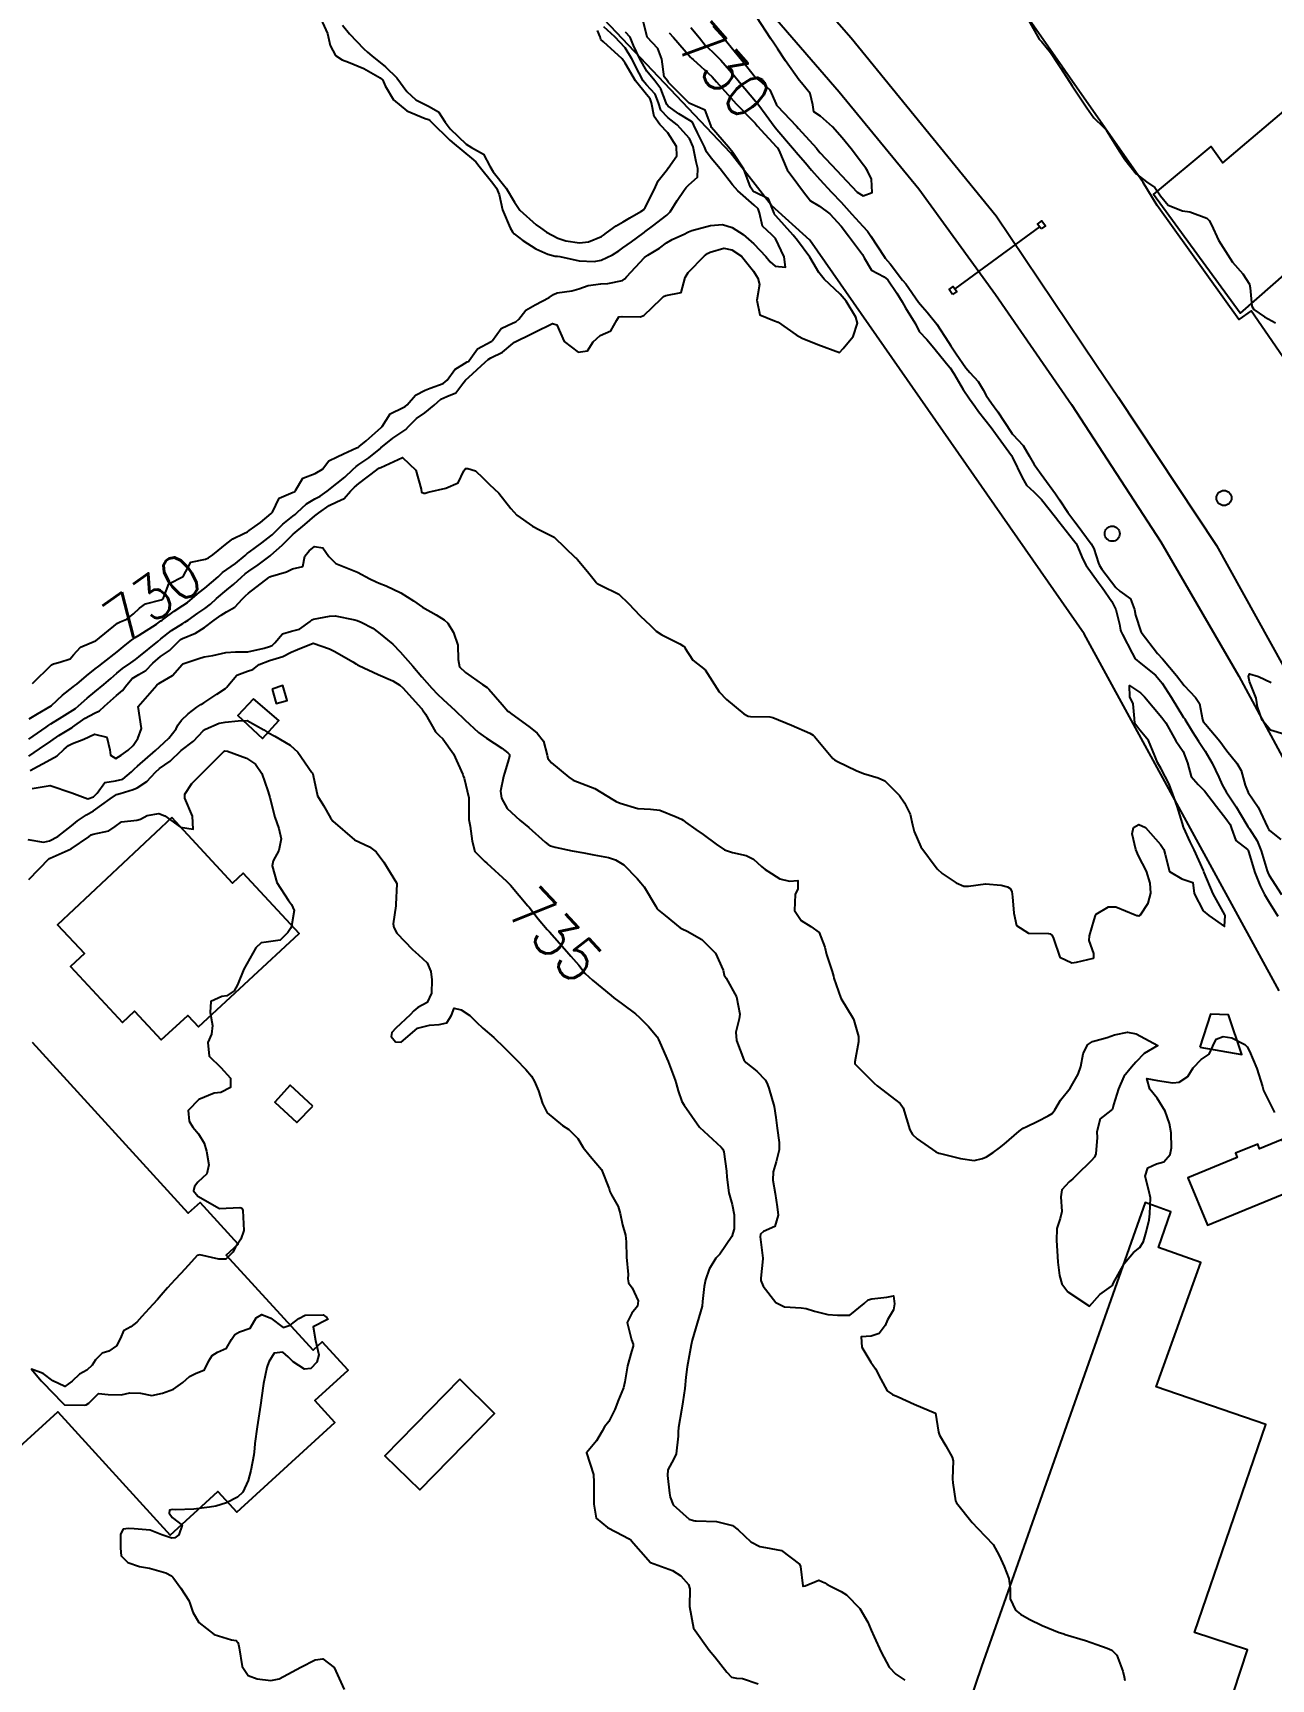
# Model space of a CAD drawing. Header units: metres. Extents: x 307586 to 320046, y 7427249 to 7434250.
# Drawn here: x 314198.5 to 314312.2, y 7432614.6 to 7432765.8 of the extents above; entities that cross this region are included whole.
import ezdxf
from ezdxf.enums import TextEntityAlignment as Align

# ---------------------------------------------------------------- set-up
doc = ezdxf.new("R2010")
doc.units = ezdxf.units.M
doc.header["$MEASUREMENT"] = 0
for name, color, linetype in [('Cotas', 45, 'Continuous'), ('Curvas de Nivel 1m', 11, 'Continuous'), ('Curvas de Nivel 5m', 15, 'Continuous'), ('Divisa', 42, 'FENCELINE2'), ('Edificações', 30, 'Continuous'), ('Linha Férrea', 20, 'Continuous'), ('Portico', 45, 'Continuous'), ('Postes', 20, 'Continuous')]:
    doc.layers.add(name, color=color, linetype=linetype)
doc.styles.add('Style-STANDARD', font='STANDARD.shx')
doc.linetypes.add('FENCELINE2', pattern='A,0.25,-0.1,[132,ltypeshp.shx,S=0.1,R=0,X=-0.1,Y=0],-0.1,1', length=1.45)

msp = doc.modelspace()

# ---------------------------------------------------------------- linework, layer by layer
at = {"layer": 'Curvas de Nivel 1m', "flags": 128}
for points, elevation in [([(314198.11, 7432702.82), (314198.89, 7432703.28), (314200.13, 7432704), (314200.15, 7432704.01), (314200.18, 7432704.03), (314201.18, 7432704.98), (314202.15, 7432705.74), (314202.3, 7432705.86), (314202.48, 7432706.01), (314203.39, 7432706.77), (314204.17, 7432707.39), (314204.51, 7432707.65), (314204.93, 7432707.98), (314206.19, 7432708.97), (314206.74, 7432709.41), (314207.4, 7432709.95), (314207.86, 7432710.29), (314208.21, 7432710.49), (314209.81, 7432711.51), (314210.22, 7432711.8), (314210.29, 7432711.84), (314210.37, 7432711.91), (314211.43, 7432712.7), (314212.24, 7432713.21), (314212.65, 7432713.48), (314213.12, 7432713.88), (314213.72, 7432714.42), (314214.26, 7432714.81), (314215.47, 7432715.85), (314215.88, 7432716.25), (314216.28, 7432716.53), (314217.05, 7432717.07), (314217.94, 7432717.82), (314218.13, 7432717.99), (314218.31, 7432718.12), (314219.48, 7432718.97), (314220.32, 7432719.61), (314220.42, 7432719.7), (314220.51, 7432719.79), (314221.42, 7432720.69), (314222.34, 7432721.43), (314222.53, 7432721.58), (314222.72, 7432721.77), (314223.57, 7432722.54), (314224.36, 7432723), (314224.84, 7432723.27), (314225.49, 7432723.73), (314226.38, 7432724.43), (314227.09, 7432725.01), (314227.84, 7432725.71), (314228.13, 7432725.97), (314228.4, 7432726.16), (314229.31, 7432726.78), (314230.4, 7432727.67), (314230.42, 7432727.69), (314231.5, 7432728.59), (314232.44, 7432729.19), (314232.72, 7432729.37), (314232.96, 7432729.64), (314233.7, 7432730.39), (314234.46, 7432730.91), (314235.32, 7432731.62), (314235.91, 7432732.17), (314236.47, 7432732.4), (314237.31, 7432732.76), (314237.95, 7432733.59), (314238.17, 7432733.91), (314238.5, 7432734.19), (314240, 7432735.56), (314240.26, 7432735.82), (314240.52, 7432735.96), (314241.57, 7432736.49), (314242.54, 7432737.28), (314242.68, 7432737.39), (314242.94, 7432737.53), (314244.01, 7432738.05), (314244.55, 7432738.33), (314246.18, 7432739.1), (314246.56, 7432738.99), (314247.26, 7432737.47), (314248.53, 7432736.48), (314249.38, 7432736.59), (314249.9, 7432737.44), (314250.55, 7432738), (314251.54, 7432738.44), (314252.07, 7432739.41), (314252.26, 7432739.72), (314252.57, 7432739.77), (314254.23, 7432739.73), (314254.57, 7432739.85), (314256.16, 7432741.37), (314256.37, 7432741.58), (314256.59, 7432741.67), (314257.98, 7432741.96), (314258.37, 7432743.34), (314258.62, 7432743.8), (314260.14, 7432745.32), (314260.42, 7432745.53), (314260.64, 7432745.65), (314261.92, 7432746.02), (314262.64, 7432745.89), (314263.52, 7432745.28), (314264.62, 7432743.91), (314264.88, 7432743.53), (314265.04, 7432743.26), (314265.17, 7432742.69), (314264.95, 7432741.26), (314265.22, 7432739.92), (314266.56, 7432739.36), (314266.9, 7432739.24), (314268.55, 7432738.08), (314269.1, 7432737.76), (314270.54, 7432737.19), (314272.53, 7432736.46), (314272.88, 7432736.83), (314273.13, 7432737.16), (314273.78, 7432737.93), (314274.17, 7432739.15), (314274.04, 7432739.68), (314273.15, 7432741.16), (314272.59, 7432741.8), (314271.11, 7432743.19), (314270.62, 7432743.79), (314270.12, 7432744.69), (314269.8, 7432745.2), (314268.66, 7432746.74), (314268.27, 7432747.22), (314266.68, 7432748.99), (314266.57, 7432749.13), (314266.53, 7432749.24), (314266.01, 7432750.57), (314264.7, 7432751.21), (314264.6, 7432751.27), (314264.37, 7432751.62), (314263.75, 7432753.28), (314262.75, 7432754.82), (314262.35, 7432755.29), (314260.78, 7432757.11), (314260.71, 7432757.31), (314260.18, 7432758.71), (314258.8, 7432759.3), (314258.72, 7432759.34), (314256.82, 7432761.25), (314256.78, 7432761.32), (314256.76, 7432761.36), (314256.43, 7432761.76), (314256.23, 7432763.37), (314255.85, 7432764.37), (314254.87, 7432765.39), (314254.38, 7432767.4)], 731), ([(314260.89, 7432766.42), (314261.9, 7432765.3), (314262.86, 7432764.15), (314263.57, 7432763.28), (314264.83, 7432761.69), (314265.38, 7432761.26), (314266.13, 7432760.57), (314266.71, 7432759.24), (314266.74, 7432759.17), (314266.8, 7432759.1), (314268.59, 7432757.22), (314268.78, 7432757.01), (314270.41, 7432755.2), (314270.57, 7432755.01), (314270.75, 7432754.79), (314272.28, 7432753.17), (314272.73, 7432752.7), (314274.16, 7432751.16), (314274.7, 7432750.84), (314275.53, 7432751.14), (314275.48, 7432752.38), (314275.1, 7432753.14), (314274.96, 7432753.37), (314274.74, 7432753.66), (314273.59, 7432755.16), (314272.77, 7432756.15), (314271.9, 7432757.18), (314270.79, 7432758.16), (314270.16, 7432758.56), (314270.09, 7432759.2), (314269.84, 7432760.23), (314269.04, 7432761.22), (314268.83, 7432761.46), (314267.56, 7432763.23), (314266.86, 7432764.29), (314266.49, 7432764.86), (314266.23, 7432765.25), (314264.9, 7432767.27)], 729), ([(314224.89, 7432767.08), (314225.5, 7432765.74), (314225.76, 7432764.64), (314226.26, 7432763.73), (314226.85, 7432763.33), (314227.45, 7432763.11), (314228.84, 7432762.53), (314230.35, 7432761.68), (314230.6, 7432761.46), (314230.82, 7432760.94), (314231.57, 7432759.66), (314232.79, 7432758.63), (314234.47, 7432757.94), (314234.78, 7432757.83), (314234.91, 7432757.76), (314235.04, 7432757.63), (314236.76, 7432755.94), (314237.13, 7432755.6), (314238.74, 7432754.3), (314239.14, 7432753.97), (314239.45, 7432753.57), (314240.71, 7432751.99), (314241.04, 7432751.55), (314241.28, 7432750.97), (314241.59, 7432749.54), (314242.29, 7432747.91), (314242.5, 7432747.53), (314242.66, 7432747.34), (314243.46, 7432746.72), (314244.64, 7432745.97), (314245.74, 7432745.49), (314246.43, 7432745.28), (314246.63, 7432745.29), (314246.84, 7432745.27), (314248.63, 7432744.86), (314249.99, 7432744.8), (314250.63, 7432744.93), (314251.69, 7432745.42), (314252.27, 7432745.78), (314252.64, 7432746.05), (314253.43, 7432746.62), (314254.48, 7432747.39), (314254.59, 7432747.47), (314254.66, 7432747.52), (314255.35, 7432748.06), (314256.68, 7432749.07), (314256.84, 7432749.2), (314256.98, 7432749.36), (314257.63, 7432750.41), (314258.26, 7432751.34), (314258.45, 7432751.6), (314258.71, 7432751.83), (314259.49, 7432752.56), (314259.51, 7432753.33), (314259.36, 7432753.95), (314259.1, 7432755.33), (314258.76, 7432756.09), (314257.62, 7432757.35), (314256.79, 7432758.01), (314256.12, 7432758.69), (314255.9, 7432759.37), (314255.61, 7432760.17), (314254.82, 7432761.03), (314254.51, 7432761.39), (314254.12, 7432762.11), (314253.47, 7432763.4), (314252.86, 7432764.41), (314251.9, 7432765.42), (314250.89, 7432766.34)], 729), ([(314226.88, 7432766.5), (314227.53, 7432765.71), (314228.86, 7432764.34), (314229.19, 7432764.02), (314229.57, 7432763.69), (314230.84, 7432762.69), (314231.89, 7432761.66), (314232.81, 7432760.43), (314233.62, 7432759.64), (314234.8, 7432759.07), (314235.72, 7432758.55), (314236.32, 7432757.61), (314236.77, 7432756.99), (314238.25, 7432755.59), (314238.75, 7432755.27), (314239.84, 7432754.66), (314240.41, 7432753.55), (314240.73, 7432753.03), (314241.93, 7432751.54), (314242.69, 7432750.24), (314243.17, 7432749.53), (314244.67, 7432748.18), (314245.06, 7432747.89), (314245.63, 7432747.5), (314246.66, 7432746.96), (314247.41, 7432746.71), (314248.65, 7432746.53), (314249.48, 7432746.62), (314250.66, 7432747.1), (314250.86, 7432747.22), (314251.14, 7432747.43), (314252.02, 7432748.07), (314252.67, 7432748.46), (314253.28, 7432748.8), (314254.3, 7432749.39), (314254.52, 7432749.55), (314254.69, 7432749.77), (314255.5, 7432751.38), (314255.88, 7432752.21), (314256.73, 7432753.29), (314256.77, 7432753.32), (314256.8, 7432753.36), (314257.59, 7432754.5), (314257.57, 7432755.35), (314256.77, 7432756.62), (314256.02, 7432757.37), (314255.52, 7432758.11), (314255.26, 7432759.38), (314255.15, 7432759.73), (314254.81, 7432760.13), (314253.79, 7432761.4), (314252.85, 7432763.03), (314252.58, 7432763.41), (314250.87, 7432764.96), (314250.62, 7432765.19), (314250.54, 7432765.43), (314250.31, 7432766.01)], 728), ([(314256.88, 7432765.8), (314257.29, 7432765.36), (314258.86, 7432763.58), (314258.97, 7432763.46), (314259.1, 7432763.34), (314260.83, 7432761.76), (314261.25, 7432761.31), (314262.81, 7432759.56), (314263.05, 7432759.29), (314264.79, 7432757.5), (314264.89, 7432757.37), (314264.98, 7432757.27), (314266.75, 7432755.34), (314266.83, 7432755.24), (314266.97, 7432755.02), (314267.74, 7432753.23), (314268.71, 7432751.92), (314269.24, 7432751.21), (314269.88, 7432750.39), (314270.69, 7432749.89), (314271.63, 7432749.18), (314272.67, 7432748.05), (314273.37, 7432747.16), (314274.64, 7432745.44), (314274.79, 7432745.15), (314275.48, 7432744), (314276.62, 7432743.4), (314276.97, 7432743.12), (314277.81, 7432741.9), (314278.28, 7432741.1), (314278.58, 7432740.56), (314279.15, 7432739.67), (314279.5, 7432739.09), (314279.85, 7432738.38), (314280.55, 7432737.63), (314281.04, 7432737.06), (314282.52, 7432735.27), (314282.69, 7432735.05), (314283.03, 7432734.53), (314283.9, 7432733.04), (314284.48, 7432732.21), (314284.96, 7432731.51), (314285.3, 7432731.02), (314286.45, 7432729.55), (314286.87, 7432729), (314288.08, 7432727.33), (314288.32, 7432726.98), (314288.42, 7432726.81), (314289.31, 7432724.97), (314289.71, 7432724.28), (314290.38, 7432723.66), (314291.09, 7432722.94), (314292.36, 7432721.34), (314292.68, 7432720.93), (314294.03, 7432719.21), (314294.26, 7432718.91), (314294.32, 7432718.79), (314294.89, 7432717.48), (314295.19, 7432716.9), (314296.28, 7432715.37), (314296.65, 7432714.88), (314297.55, 7432713.58), (314297.91, 7432712.86), (314298.24, 7432711.5), (314298.34, 7432710.96), (314298.37, 7432710.86), (314298.53, 7432710.56), (314299.41, 7432708.84), (314299.69, 7432708.33), (314300.19, 7432707.88), (314301.55, 7432706.82), (314302.17, 7432706.09), (314302.98, 7432704.8), (314304.13, 7432702.95), (314304.2, 7432702.85), (314304.24, 7432702.79), (314304.96, 7432701.62), (314305.49, 7432700.77), (314306.1, 7432699.83), (314306.76, 7432698.75), (314307.36, 7432697.45), (314307.68, 7432696.74), (314308.05, 7432696.12), (314308.96, 7432694.73), (314309.36, 7432694.05), (314310.02, 7432692.93), (314310.17, 7432692.71), (314310.9, 7432691.6), (314311.26, 7432690.7), (314311.8, 7432688.86), (314311.86, 7432688.69), (314311.96, 7432688.5), (314313.11, 7432686.68)], 731), ([(314289.88, 7432766.97), (314290.88, 7432765.23), (314291.1, 7432764.96), (314291.92, 7432764), (314292.62, 7432762.93), (314292.85, 7432762.56), (314293.9, 7432760.92), (314294.81, 7432759.57), (314295.25, 7432758.9), (314295.89, 7432757.99), (314296.79, 7432757.14), (314297.03, 7432756.88), (314297.46, 7432756.19), (314298.27, 7432754.86), (314298.75, 7432754.16), (314299.78, 7432752.85), (314300.73, 7432752.11), (314301.49, 7432751.6), (314302, 7432750.82), (314302.7, 7432749.97), (314304.04, 7432749.45), (314304.69, 7432749.38), (314306.27, 7432748.77), (314306.49, 7432748.57), (314306.68, 7432748.18), (314307.35, 7432746.75), (314308.63, 7432744.74), (314309.57, 7432743.68), (314310.18, 7432742.72), (314310.26, 7432742.38), (314310.41, 7432740.71), (314310.59, 7432740.41), (314311.56, 7432739.72), (314312.57, 7432739.18)], 729), ([(314198.09, 7432700.96), (314199.66, 7432702.04), (314199.92, 7432702.22), (314200.11, 7432702.34), (314201.13, 7432703), (314202.13, 7432703.62), (314202.37, 7432703.77), (314202.65, 7432704), (314203.43, 7432704.71), (314204.15, 7432705.3), (314204.96, 7432705.98), (314205.6, 7432706.52), (314206.17, 7432707), (314206.7, 7432707.43), (314207.44, 7432707.95), (314207.87, 7432708.26), (314208.19, 7432708.51), (314209.92, 7432709.91), (314210.21, 7432710.15), (314211.19, 7432710.93), (314212.22, 7432711.58), (314212.42, 7432711.69), (314212.73, 7432711.88), (314213.61, 7432712.5), (314214.24, 7432712.95), (314214.76, 7432713.35), (314215.33, 7432713.85), (314216.26, 7432714.66), (314216.91, 7432715.19), (314217.61, 7432715.83), (314217.96, 7432716.14), (314218.28, 7432716.36), (314219.15, 7432716.95), (314220.26, 7432717.79), (314220.3, 7432717.83), (314221.35, 7432718.75), (314222.32, 7432719.74), (314222.34, 7432719.76), (314222.36, 7432719.77), (314223.44, 7432720.65), (314224.34, 7432721.46), (314224.71, 7432721.74), (314225.68, 7432722.4), (314226.36, 7432722.73), (314227.03, 7432723.04), (314227.63, 7432723.71), (314227.99, 7432724.09), (314228.38, 7432724.41), (314230.05, 7432725.68), (314230.24, 7432725.83), (314230.4, 7432725.9), (314231.61, 7432726.45), (314232.41, 7432726.82), (314233.62, 7432725.64), (314234.11, 7432723.9), (314234.14, 7432723.63), (314234.37, 7432723.52), (314234.47, 7432723.53), (314234.77, 7432723.62), (314236.38, 7432723.98), (314237.5, 7432724.47), (314238.03, 7432725.58), (314238.18, 7432725.8), (314238.4, 7432725.81), (314239.09, 7432725.57), (314239.77, 7432724.95), (314240.38, 7432724.33), (314241.25, 7432723.54), (314242.35, 7432722.13), (314242.9, 7432721.52), (314244.33, 7432720.49), (314244.99, 7432720.16), (314246.32, 7432719.48), (314248.3, 7432717.59), (314248.38, 7432717.53), (314248.45, 7432717.46), (314249.39, 7432716.34), (314250.11, 7432715.43), (314250.18, 7432715.34), (314250.27, 7432715.25), (314250.64, 7432715.05), (314252.26, 7432714.26), (314253.14, 7432713.4), (314254.24, 7432712.28), (314255.16, 7432711.38), (314255.71, 7432710.86), (314256.21, 7432710.54), (314257.86, 7432709.69), (314258.2, 7432709.5), (314258.29, 7432709.43), (314258.34, 7432709.34), (314259.06, 7432708.19), (314260.18, 7432707.31), (314261.47, 7432705.3), (314262.15, 7432704.59), (314263.75, 7432703.27), (314264.13, 7432703.07), (314264.37, 7432703.02), (314266.13, 7432703), (314266.42, 7432702.94), (314268.12, 7432702.22), (314269.8, 7432701.51), (314270.1, 7432701.32), (314270.24, 7432701.19), (314271.01, 7432700.26), (314271.93, 7432699.17), (314272.08, 7432699.05), (314272.34, 7432698.91), (314274.07, 7432698.07), (314274.73, 7432697.8), (314276.07, 7432697.39), (314276.71, 7432697.11), (314278.04, 7432695.76), (314278.49, 7432695.09), (314279.01, 7432694.07), (314279.24, 7432693.08), (314279.39, 7432692.46), (314279.99, 7432691.07), (314281.5, 7432689.05), (314281.96, 7432688.6), (314283.24, 7432687.75), (314283.95, 7432687.44), (314284.37, 7432687.45), (314285.95, 7432687.67), (314287.39, 7432687.55), (314287.95, 7432687.4), (314288.21, 7432687.24), (314288.35, 7432686.97), (314288.42, 7432686.48), (314288.54, 7432684.97), (314288.79, 7432683.85), (314289.89, 7432683.14), (314291.73, 7432683.1), (314291.89, 7432683.07), (314292.06, 7432682.93), (314292.17, 7432682.64), (314292.78, 7432680.92), (314293.87, 7432680.4), (314294.3, 7432680.47), (314295.87, 7432680.84), (314295.89, 7432680.86), (314295.9, 7432680.88), (314295.88, 7432681.26), (314295.45, 7432682.45), (314295.49, 7432682.89), (314295.91, 7432684.37), (314296.03, 7432684.76), (314296.1, 7432684.88), (314297.23, 7432685.56), (314297.92, 7432685.54), (314299.69, 7432684.83), (314299.85, 7432684.76), (314299.91, 7432684.75), (314300.01, 7432684.73), (314300.17, 7432684.83), (314300.87, 7432685.88), (314301.11, 7432686.82), (314301.05, 7432687.72), (314300.74, 7432688.82), (314299.98, 7432690.22), (314299.74, 7432690.83), (314299.41, 7432692.24), (314299.53, 7432692.84), (314300.02, 7432693.1), (314300.62, 7432692.82), (314302, 7432691.27), (314302.31, 7432690.81), (314302.44, 7432690.35), (314302.85, 7432688.8), (314303.96, 7432688.12), (314304.97, 7432687.79), (314305.1, 7432686.77), (314305.92, 7432685.19), (314306.45, 7432684.75), (314307.9, 7432683.74), (314307.94, 7432684.74), (314307.91, 7432684.81), (314306.86, 7432686.75), (314306.02, 7432688.7), (314306, 7432688.76), (314305.96, 7432688.88), (314305.11, 7432690.77), (314304.74, 7432691.52), (314304.15, 7432692.79), (314304.11, 7432692.88), (314304.02, 7432693.19), (314303.53, 7432694.8), (314303.28, 7432695.56), (314302.81, 7432696.8), (314302.08, 7432698.21), (314301.74, 7432698.81), (314301.49, 7432699.42), (314300.9, 7432700.82), (314300.12, 7432701.76), (314299.66, 7432702.37), (314299.63, 7432702.84), (314299.49, 7432704.19), (314299.2, 7432704.84), (314299.16, 7432705.86), (314300.16, 7432705.21), (314300.54, 7432704.83), (314302.13, 7432702.93), (314302.23, 7432702.81), (314302.5, 7432702.44), (314303.42, 7432700.8), (314304.1, 7432699.8), (314304.48, 7432698.78), (314304.82, 7432697.53), (314305.46, 7432696.77), (314306.05, 7432696.19), (314307.15, 7432694.75), (314308.02, 7432693.66), (314308.4, 7432693.12), (314308.53, 7432692.73), (314308.92, 7432691.64), (314309.99, 7432690.8), (314310.04, 7432690.75), (314310.05, 7432690.71), (314310.08, 7432690.63), (314310.66, 7432688.7), (314311.17, 7432687.47), (314311.56, 7432686.69), (314311.93, 7432686.06), (314312.78, 7432684.68)], 732), ([(314198.07, 7432699.4), (314199.07, 7432700.05), (314200.09, 7432700.75), (314200.85, 7432701.27), (314202.05, 7432702.01), (314202.08, 7432702.03), (314202.1, 7432702.04), (314203.26, 7432702.86), (314204.12, 7432703.32), (314204.57, 7432703.54), (314205.03, 7432703.98), (314206.14, 7432704.96), (314206.69, 7432705.42), (314207.08, 7432705.95), (314207.58, 7432706.52), (314208.17, 7432706.87), (314208.84, 7432707.26), (314209.48, 7432707.92), (314210.19, 7432708.53), (314211.01, 7432709.08), (314211.8, 7432709.89), (314212.01, 7432710.09), (314212.21, 7432710.2), (314213.4, 7432710.69), (314214.22, 7432711.19), (314215.11, 7432711.86), (314215.74, 7432712.34), (314216.24, 7432712.65), (314217.01, 7432713.06), (314217.71, 7432713.83), (314217.97, 7432714.1), (314218.26, 7432714.34), (314220.12, 7432715.79), (314220.21, 7432715.86), (314220.27, 7432715.88), (314221.74, 7432716.31), (314222.29, 7432716.59), (314223.26, 7432716.79), (314223.42, 7432717.76), (314223.82, 7432718.24), (314224.31, 7432718.63), (314225.09, 7432718.52), (314225.63, 7432717.73), (314226.29, 7432717.09), (314227.34, 7432716.66), (314228.28, 7432716.28), (314229.39, 7432715.68), (314229.98, 7432715.38), (314230.27, 7432715.28), (314230.89, 7432715.04), (314232.26, 7432714.39), (314233.41, 7432713.64), (314234.24, 7432713.08), (314235.5, 7432712.35), (314236.23, 7432711.91), (314236.55, 7432711.6), (314237.07, 7432710.74), (314237.47, 7432709.59), (314237.5, 7432708.27), (314237.63, 7432707.59), (314238.18, 7432707.06), (314239.74, 7432705.98), (314240.16, 7432705.7), (314240.34, 7432705.55), (314241.54, 7432704.14), (314242.07, 7432703.53), (314242.13, 7432703.48), (314242.32, 7432703.33), (314244.11, 7432702.02), (314244.77, 7432701.5), (314245.35, 7432700.75), (314245.68, 7432699.49), (314245.76, 7432699.16), (314246.08, 7432698.77), (314247.66, 7432697.46), (314248.06, 7432697.19), (314248.47, 7432697.04), (314250.05, 7432696.41), (314251.73, 7432695.41), (314252.03, 7432695.22), (314252.38, 7432695.06), (314254.02, 7432694.59), (314255.18, 7432694.53), (314256.02, 7432694.43), (314257.54, 7432693.82), (314258.02, 7432693.6), (314258.18, 7432693.5), (314258.4, 7432693.33), (314259.33, 7432692.64), (314260, 7432692.18), (314261.2, 7432691.3), (314261.98, 7432690.77), (314262.7, 7432690.55), (314263.97, 7432690.27), (314264.64, 7432689.93), (314265.36, 7432689.25), (314265.7, 7432688.99), (314265.96, 7432688.83), (314267.05, 7432688.13), (314267.95, 7432687.9), (314268.72, 7432687.98), (314268.72, 7432687.21), (314268.47, 7432686.67), (314268.4, 7432685.21), (314269, 7432684.3), (314269.9, 7432683.74), (314270.65, 7432683.18), (314271.19, 7432681.86), (314271.34, 7432681.18), (314271.85, 7432679.6), (314271.98, 7432679.17), (314272.02, 7432678.99), (314272.65, 7432677.16), (314273.8, 7432675.29), (314273.86, 7432675.15), (314274.27, 7432673.64), (314274.28, 7432673.14), (314273.93, 7432671.32), (314273.95, 7432671.15), (314275.73, 7432669.36), (314276, 7432669.12), (314277.71, 7432667.8), (314278.1, 7432667.49), (314278.38, 7432667.09), (314278.69, 7432666.09), (314278.98, 7432665.08), (314279.24, 7432664.65), (314279.66, 7432664.24), (314281.37, 7432663.05), (314281.65, 7432662.94), (314281.81, 7432662.89), (314283.65, 7432662.43), (314284.9, 7432662.26), (314285.65, 7432662.43), (314286.04, 7432662.61), (314286.65, 7432662.99), (314287.22, 7432663.42), (314287.66, 7432663.77), (314289.03, 7432664.96), (314289.4, 7432665.23), (314289.68, 7432665.36), (314290.76, 7432665.86), (314291.69, 7432666.36), (314292.05, 7432666.57), (314292.3, 7432666.92), (314292.84, 7432667.79), (314293.72, 7432668.91), (314294.46, 7432670.18), (314294.7, 7432670.9), (314294.91, 7432672.04), (314295.31, 7432672.89), (314295.78, 7432673.2), (314297.1, 7432673.54), (314297.78, 7432673.8), (314298.99, 7432674.05), (314299.78, 7432673.88), (314301.77, 7432672.81), (314300.51, 7432672.08), (314299.76, 7432671.29), (314299.36, 7432670.84), (314298.63, 7432669.96), (314298.16, 7432668.85), (314297.71, 7432667.36), (314297.6, 7432666.97), (314297.46, 7432666.86), (314296.48, 7432666.08), (314296.17, 7432664.88), (314296.18, 7432664.37), (314296.06, 7432662.88), (314295.95, 7432662.58), (314295.65, 7432662.22), (314294.29, 7432660.9), (314293.96, 7432660.57), (314293.62, 7432660.3), (314292.95, 7432659.58), (314292.85, 7432658.92), (314292.94, 7432657.57), (314292.8, 7432656.92), (314292.49, 7432656), (314292.46, 7432654.92), (314292.51, 7432653.95), (314292.58, 7432652.92), (314292.74, 7432651.7), (314292.95, 7432650.92), (314293.5, 7432650.21), (314295.48, 7432648.88), (314296.43, 7432649.94), (314297.51, 7432650.73), (314297.59, 7432650.79), (314297.63, 7432650.86), (314297.7, 7432651.04), (314298.7, 7432652.84), (314299.54, 7432653.8), (314300.1, 7432654.27), (314300.44, 7432654.82), (314300.71, 7432655.67), (314300.96, 7432656.82), (314301.03, 7432657.37), (314301.1, 7432658.82), (314300.94, 7432659.49), (314300.61, 7432660.82), (314300.86, 7432661.6), (314301.64, 7432661.95), (314302.32, 7432662.13), (314302.89, 7432662.8), (314303.03, 7432663.43), (314302.98, 7432664.8), (314302.84, 7432665.65), (314302.45, 7432666.8), (314301.71, 7432667.98), (314301.04, 7432668.82), (314300.76, 7432669.8), (314301.73, 7432669.6), (314303.15, 7432669.38), (314303.73, 7432669.46), (314304.53, 7432669.98), (314305, 7432670.77), (314305.76, 7432671.54), (314306.49, 7432672.03), (314306.81, 7432672.75), (314307.12, 7432673.4), (314307.78, 7432673.65), (314308.57, 7432673.52), (314309.77, 7432672.91), (314309.96, 7432672.71), (314310.17, 7432672.31), (314310.85, 7432670.7), (314311.37, 7432669.05), (314311.48, 7432668.69), (314311.72, 7432668.2), (314312.48, 7432666.68)], 733), ([(314198.21, 7432698.06), (314200.07, 7432699.07), (314200.69, 7432699.41), (314201.32, 7432700.02), (314201.73, 7432700.37), (314202.09, 7432700.54), (314203.13, 7432700.96), (314204.1, 7432701.42), (314205.24, 7432701.12), (314205.52, 7432699.97), (314205.59, 7432699.47), (314206.08, 7432699.18), (314206.56, 7432699.47), (314207.21, 7432699.95), (314207.66, 7432700.37), (314208.09, 7432701.02), (314208.42, 7432701.94), (314208.13, 7432703.94), (314209.83, 7432705.91), (314210.01, 7432706.05), (314210.16, 7432706.14), (314211.28, 7432706.79), (314212.18, 7432707.8), (314212.23, 7432707.85), (314212.32, 7432707.89), (314213.7, 7432708.36), (314214.19, 7432708.52), (314214.97, 7432708.64), (314216.19, 7432708.91), (314217.06, 7432708.96), (314218.19, 7432708.96), (314219.7, 7432709.3), (314220.2, 7432709.46), (314220.44, 7432709.55), (314220.66, 7432709.79), (314221.38, 7432710.61), (314222.21, 7432710.86), (314222.93, 7432711.05), (314223.93, 7432711.75), (314224.08, 7432711.89), (314224.23, 7432711.96), (314225.71, 7432712.25), (314226.23, 7432712.27), (314228.01, 7432711.91), (314228.23, 7432711.85), (314228.6, 7432711.69), (314229.67, 7432711.13), (314230.21, 7432710.75), (314231.51, 7432709.66), (314232.2, 7432708.98), (314233.34, 7432707.64), (314234.17, 7432706.66), (314235.1, 7432705.62), (314235.62, 7432705.08), (314236.14, 7432704.59), (314237.24, 7432703.59), (314238.12, 7432702.73), (314239.39, 7432701.56), (314239.8, 7432701.25), (314240.1, 7432701.05), (314241.52, 7432700.11), (314242.08, 7432699.69), (314242.22, 7432699.53), (314242.24, 7432699.37), (314242.08, 7432698.82), (314241.77, 7432697.83), (314241.69, 7432697.53), (314241.4, 7432696.18), (314241.49, 7432695.54), (314242.02, 7432694.59), (314243.17, 7432693.52), (314244, 7432692.83), (314245.49, 7432691.49), (314245.77, 7432691.27), (314245.98, 7432691.16), (314246.43, 7432691.02), (314247.98, 7432690.68), (314249.04, 7432690.51), (314249.97, 7432690.33), (314251.31, 7432690.08), (314251.97, 7432689.88), (314252.74, 7432689.4), (314253.95, 7432688.14), (314254.3, 7432687.74), (314254.58, 7432687.38), (314255.64, 7432685.64), (314255.8, 7432685.36), (314255.85, 7432685.3), (314255.91, 7432685.23), (314256.51, 7432684.75), (314257.9, 7432683.62), (314258.07, 7432683.52), (314258.54, 7432683.33), (314259.88, 7432682.56), (314261.13, 7432681.3), (314261.85, 7432679.74), (314261.95, 7432679.29), (314262.12, 7432679.01), (314263.07, 7432677.28), (314263.38, 7432675.69), (314263.31, 7432675.27), (314263.01, 7432674.05), (314263.07, 7432673.28), (314263.75, 7432671.49), (314263.92, 7432671.27), (314264.95, 7432670.47), (314265.73, 7432669.62), (314265.93, 7432669.24), (314266.05, 7432668.91), (314266.53, 7432667.23), (314266.69, 7432666.22), (314266.8, 7432665.23), (314266.98, 7432663.91), (314267, 7432663.23), (314266.73, 7432662.14), (314266.43, 7432661.23), (314266.41, 7432660.44), (314266.61, 7432659.23), (314266.82, 7432658), (314266.91, 7432657.23), (314266.6, 7432656.2), (314265.56, 7432655.74), (314265.29, 7432655.51), (314265.25, 7432655.24), (314265.5, 7432653.28), (314265.5, 7432653.24), (314265.3, 7432651.46), (314265.3, 7432651.24), (314265.51, 7432650.72), (314266.69, 7432649.23), (314267.48, 7432648.83), (314269.02, 7432648.74), (314269.48, 7432648.68), (314270.23, 7432648.42), (314271.47, 7432648.13), (314272.36, 7432648.05), (314273.47, 7432648.06), (314274.79, 7432649.13), (314275.15, 7432649.46), (314275.49, 7432649.57), (314276.89, 7432649.71), (314277.49, 7432649.82), (314277.59, 7432649.1), (314277.48, 7432648.54), (314276.95, 7432647.63), (314276.74, 7432647.11), (314276.18, 7432646.38), (314275.45, 7432646.14), (314274.51, 7432646.06), (314274.58, 7432645.13), (314275.42, 7432643.74), (314275.85, 7432643.12), (314276.33, 7432642.18), (314276.91, 7432641.1), (314277.39, 7432640.77), (314277.93, 7432640.55), (314279.38, 7432639.9), (314281.36, 7432639.05), (314281.61, 7432637.31), (314281.71, 7432637.04), (314282.31, 7432636.05), (314282.88, 7432635.03), (314282.96, 7432634.67), (314282.92, 7432633.03), (314282.93, 7432632.67), (314283.17, 7432631.02), (314283.27, 7432630.82), (314284.72, 7432629.01), (314285.24, 7432628.46), (314286.63, 7432626.99), (314287.21, 7432626), (314287.64, 7432624.97), (314288.09, 7432623.87), (314288.21, 7432622.96), (314288.21, 7432622.01), (314288.7, 7432620.96), (314289.15, 7432620.59), (314289.95, 7432620.13), (314291.13, 7432619.56), (314292.7, 7432618.91), (314293.04, 7432618.82), (314293.12, 7432618.79), (314293.27, 7432618.75), (314295.12, 7432618.2), (314296.16, 7432617.82), (314297.11, 7432617.47), (314297.54, 7432617.29), (314297.99, 7432616.85), (314298.54, 7432615.38), (314298.67, 7432614.84), (314298.75, 7432614.52)], 734), ([(314197.98, 7432691.72), (314199.43, 7432691.49), (314199.98, 7432691.6), (314200.76, 7432692.02), (314201.46, 7432692.55), (314202, 7432693), (314202.55, 7432693.46), (314203.37, 7432693.99), (314204.02, 7432694.38), (314205.54, 7432695.47), (314206.03, 7432695.81), (314206.13, 7432695.86), (314206.46, 7432695.96), (314207.65, 7432696.33), (314208.04, 7432696.49), (314208.92, 7432697.06), (314209.71, 7432697.92), (314210.07, 7432698.24), (314211.05, 7432698.92), (314212.06, 7432699.89), (314213.2, 7432700.77), (314214.1, 7432701.72), (314214.3, 7432701.87), (314215.56, 7432702.4), (314216.11, 7432702.52), (314217.3, 7432702.64), (314218.12, 7432702.66), (314219.65, 7432701.8), (314219.93, 7432701.63), (314220.1, 7432701.53), (314220.67, 7432701.21), (314222.09, 7432700.4), (314222.79, 7432699.76), (314224.06, 7432697.9), (314224.13, 7432697.81), (314224.17, 7432697.75), (314224.19, 7432697.62), (314224.6, 7432695.74), (314225.15, 7432694.86), (314225.79, 7432693.72), (314226.01, 7432693.41), (314227.98, 7432691.7), (314229.36, 7432691.07), (314229.97, 7432690.59), (314230.7, 7432689.66), (314231.86, 7432687.74), (314231.88, 7432687.65), (314231.8, 7432685.77), (314231.78, 7432685.65), (314231.55, 7432684), (314231.6, 7432683.65), (314231.89, 7432683.14), (314233.33, 7432681.64), (314233.86, 7432681.14), (314234.65, 7432680.42), (314235.01, 7432679.61), (314235.09, 7432678.86), (314235.05, 7432677.61), (314234.65, 7432676.78), (314233.8, 7432676.32), (314233.43, 7432676.01), (314233.11, 7432675.64), (314231.78, 7432674.42), (314231.41, 7432674.02), (314231.37, 7432673.65), (314231.77, 7432673.17), (314232.29, 7432673.12), (314232.88, 7432673.63), (314233.78, 7432674.41), (314234.88, 7432674.7), (314235.78, 7432674.75), (314236.48, 7432674.9), (314236.9, 7432675.59), (314237.15, 7432676.24), (314237.8, 7432676.1), (314238.58, 7432675.57), (314239.18, 7432674.95), (314239.78, 7432674.41), (314240.79, 7432673.54), (314241.76, 7432672.6), (314242.85, 7432671.52), (314243.73, 7432670.62), (314244.24, 7432670.01), (314244.52, 7432669.5), (314244.88, 7432668.65), (314245.27, 7432667.48), (314245.69, 7432666.64), (314247.08, 7432665.47), (314247.67, 7432665.12), (314248.51, 7432664.29), (314248.98, 7432663.44), (314249.64, 7432662.67), (314250.69, 7432661.42), (314251.37, 7432659.65), (314251.43, 7432659.41), (314251.6, 7432659.11), (314252.22, 7432658.03), (314252.39, 7432657.4), (314252.6, 7432656.36), (314252.87, 7432655.39), (314252.94, 7432654.78), (314252.97, 7432653.39), (314253.11, 7432651.79), (314253.1, 7432651.39), (314253.16, 7432651.04), (314253.49, 7432650.58), (314254.03, 7432649.37), (314253.98, 7432648.87), (314253.47, 7432648.25), (314253.04, 7432647.39), (314253.44, 7432645.78), (314253.59, 7432645.38), (314253.59, 7432645.22), (314253.43, 7432644.72), (314253.06, 7432643.39), (314252.83, 7432641.95), (314252.7, 7432641.39), (314252.24, 7432640.27), (314251.91, 7432639.4), (314251.35, 7432638.29), (314250.96, 7432637.8), (314250.74, 7432637.42), (314250.22, 7432636.53), (314249.31, 7432635.43), (314249.95, 7432633.42), (314249.98, 7432632.73), (314249.98, 7432631.42), (314249.98, 7432630.7), (314250.19, 7432629.42), (314251.23, 7432628.55), (314252, 7432628.17), (314253.22, 7432627.53), (314253.41, 7432627.38), (314255.19, 7432625.36), (314257.19, 7432624.6), (314257.96, 7432624.11), (314258.66, 7432623.32), (314258.78, 7432622.92), (314258.76, 7432621.32), (314259.12, 7432619.31), (314260.57, 7432617.3), (314261.09, 7432616.68), (314262.19, 7432615.27), (314262.62, 7432614.81), (314263.07, 7432614.73), (314263.62, 7432614.7), (314265.06, 7432614.21)], 736), ([(314198.08, 7432688.06), (314199.96, 7432689.99), (314199.99, 7432690), (314200.05, 7432690.03), (314201.97, 7432690.88), (314203.6, 7432691.99), (314203.81, 7432692.16), (314203.99, 7432692.23), (314205.42, 7432692.54), (314206, 7432692.94), (314206.6, 7432693.35), (314208.01, 7432693.5), (314208.34, 7432693.61), (314208.95, 7432693.93), (314210.02, 7432694.12), (314210.56, 7432693.9), (314212, 7432692.88), (314213.18, 7432692.69), (314213.1, 7432693.88), (314212.4, 7432695.52), (314212.4, 7432695.89), (314213.06, 7432696.86), (314214.06, 7432697.87), (314216.01, 7432699.84), (314216.08, 7432699.87), (314216.33, 7432699.84), (314218.08, 7432699.21), (314218.9, 7432698.64), (314219.48, 7432697.8), (314220.04, 7432696.21), (314220.16, 7432695.79), (314220.22, 7432695.6), (314220.67, 7432693.78), (314221.04, 7432692.73), (314221.27, 7432691.78), (314221.04, 7432690.72), (314220.53, 7432689.78), (314220.43, 7432689.31), (314220.87, 7432687.78), (314221.92, 7432686.13), (314222.21, 7432685.77), (314222.46, 7432685.22), (314222.2, 7432683.77), (314222.1, 7432683.56), (314221.88, 7432683.19), (314221.15, 7432682.5), (314219.87, 7432682.32), (314219.42, 7432682.25), (314218.92, 7432681.8), (314217.84, 7432679.82), (314217.26, 7432678.4), (314216.93, 7432677.83), (314216.27, 7432677.38), (314215.82, 7432677.32), (314214.79, 7432676.87), (314214.73, 7432675.85), (314214.96, 7432674.66), (314214.85, 7432673.85), (314214.51, 7432673.1), (314214.65, 7432671.85), (314215.73, 7432670.8), (314216.6, 7432669.83), (314216.59, 7432668.95), (314215.71, 7432668.51), (314215.11, 7432668.45), (314213.7, 7432667.86), (314212.71, 7432666.86), (314212.81, 7432665.87), (314213.13, 7432665.33), (314213.66, 7432664.7), (314214.17, 7432663.85), (314214.39, 7432663.11), (314214.62, 7432661.85), (314214.44, 7432661.02), (314213.61, 7432660.28), (314213.29, 7432659.86), (314213.21, 7432659.48), (314213.59, 7432658.99), (314215.58, 7432657.84), (314217.46, 7432657.94), (314217.58, 7432657.92), (314217.64, 7432657.88), (314217.68, 7432657.82), (314217.73, 7432657.67), (314217.84, 7432655.82), (314217.55, 7432655.05), (314217.07, 7432654.29), (314216.83, 7432653.83), (314216.16, 7432653.19), (314215.52, 7432653.2), (314213.78, 7432653.6), (314213.53, 7432653.55), (314212.74, 7432652.64), (314212.03, 7432651.88), (314211.5, 7432651.31), (314210.82, 7432650.56), (314210.24, 7432649.9), (314209.89, 7432649.5), (314209.47, 7432649.04), (314208.46, 7432647.92), (314207.99, 7432647.4), (314207.45, 7432647), (314206.78, 7432646.61), (314206.51, 7432645.95), (314206.14, 7432645.23), (314205.42, 7432644.76), (314204.83, 7432644.56), (314204.22, 7432643.97), (314203.91, 7432643.47), (314203.4, 7432643), (314202.74, 7432642.64), (314202.05, 7432642), (314201.38, 7432641.51), (314200.29, 7432642.02), (314199.39, 7432642.7), (314198.34, 7432643.1), (314199.23, 7432642.03), (314199.3, 7432641.95), (314199.38, 7432641.86), (314201.19, 7432640.01), (314201.27, 7432639.92), (314201.36, 7432639.83), (314203.16, 7432639.78), (314203.36, 7432639.83), (314203.6, 7432639.98), (314204.48, 7432640.86), (314205.37, 7432640.78), (314206.57, 7432640.75), (314207.37, 7432640.93), (314208.34, 7432640.89), (314209.37, 7432640.69), (314210.37, 7432640.91), (314211.38, 7432641.26), (314212.24, 7432641.88), (314212.83, 7432642.43), (314213.4, 7432642.69), (314214.21, 7432643.04), (314214.61, 7432643.85), (314214.91, 7432644.36), (314215.42, 7432644.67), (314216.23, 7432645.03), (314216.69, 7432645.83), (314216.99, 7432646.27), (314217.44, 7432646.52), (314218.4, 7432646.85), (314218.95, 7432647.8), (314219.47, 7432648.12), (314220.3, 7432647.78), (314221.45, 7432646.93), (314222.07, 7432647.15), (314222.89, 7432647.75), (314223.47, 7432648.05), (314225.11, 7432648.08), (314225.46, 7432647.85), (314225.53, 7432647.72), (314225.51, 7432647.67), (314225.46, 7432647.62), (314224.2, 7432646.98), (314224.4, 7432645.73), (314224.72, 7432644.43), (314224.54, 7432643.73), (314223.97, 7432643.17), (314223.4, 7432643.11), (314222.36, 7432643.76), (314221.89, 7432644.24), (314221.42, 7432644.65), (314220.62, 7432644.58), (314220.12, 7432643.78), (314219.94, 7432643.25), (314219.62, 7432641.79), (314219.59, 7432641.58), (314219.36, 7432639.79), (314219.06, 7432637.79), (314218.84, 7432636.27), (314218.8, 7432635.8), (314218.74, 7432635.23), (314218.47, 7432633.8), (314218.22, 7432632.87), (314217.75, 7432631.81), (314217.26, 7432631.35), (314216.25, 7432630.83), (314215.25, 7432630.51), (314214.67, 7432630.42), (314213.25, 7432630.25), (314211.55, 7432630.19), (314211.25, 7432630.21), (314211, 7432630.14), (314210.96, 7432629.89), (314211.24, 7432629.49), (314212.15, 7432628.79), (314211.86, 7432627.88), (314211.49, 7432627.61), (314211.22, 7432627.58), (314210.31, 7432627.9), (314209.23, 7432628.31), (314207.75, 7432628.45), (314207.23, 7432628.47), (314206.75, 7432628.42), (314206.51, 7432627.95), (314206.5, 7432626.65), (314206.55, 7432625.95), (314207.19, 7432625.36), (314208.25, 7432624.99), (314209.18, 7432624.84), (314210.66, 7432624.41), (314211.18, 7432624.13), (314211.3, 7432624.01), (314211.4, 7432623.89), (314212.04, 7432622.99), (314212.78, 7432621.87), (314212.88, 7432621.61), (314213.13, 7432620.79), (314213.7, 7432619.85), (314215.11, 7432618.75), (314216.69, 7432618.24), (314217.11, 7432618.2), (314217.29, 7432618), (314217.34, 7432617.82), (314217.41, 7432617.5), (314217.66, 7432615.81), (314218.23, 7432614.97), (314219.06, 7432614.65), (314220.31, 7432614.52), (314221.06, 7432614.67), (314223.07, 7432615.74), (314224.39, 7432616.42), (314225.08, 7432616.51), (314226.11, 7432615.71), (314227.05, 7432613.7)], 737)]:
    msp.add_lwpolyline(points, dxfattribs=dict(at, elevation=elevation))
at = {"layer": 'Curvas de Nivel 5m', "flags": 128}
for points, elevation in [([(314198.43, 7432706.06), (314200.17, 7432707.77), (314200.34, 7432707.86), (314200.94, 7432708.02), (314201.87, 7432708.33), (314202.19, 7432708.7), (314202.82, 7432709.38), (314204.2, 7432709.97), (314204.24, 7432709.99), (314206.22, 7432711.59), (314206.46, 7432711.72), (314207.08, 7432711.95), (314207.71, 7432712.46), (314208.24, 7432712.98), (314208.81, 7432713.36), (314210.25, 7432713.75), (314210.36, 7432713.8), (314210.46, 7432713.91), (314210.95, 7432715.22), (314212.27, 7432715.89), (314212.97, 7432717.2), (314214.3, 7432717.47), (314214.57, 7432717.59), (314214.99, 7432717.86), (314216.31, 7432718.94), (314216.82, 7432719.33), (314217.84, 7432719.82), (314218.17, 7432719.98), (314218.33, 7432720.11), (314219.37, 7432720.85), (314220.34, 7432721.67), (314220.4, 7432721.73), (314220.45, 7432721.79), (314221.06, 7432723.08), (314222.37, 7432723.63), (314222.47, 7432723.67), (314222.58, 7432723.77), (314223.25, 7432724.9), (314224.39, 7432725.33), (314225.06, 7432725.74), (314225.63, 7432726.51), (314226.41, 7432726.86), (314226.98, 7432727.15), (314228.17, 7432727.7), (314228.35, 7432727.77), (314228.42, 7432727.82), (314229.07, 7432728.33), (314230.44, 7432729.57), (314230.49, 7432729.62), (314230.54, 7432729.67), (314231.28, 7432730.83), (314232.46, 7432731.41), (314232.63, 7432731.48), (314232.83, 7432731.65), (314233.58, 7432732.54), (314234.48, 7432733), (314234.93, 7432733.18), (314236.12, 7432733.61), (314236.5, 7432733.9), (314237.2, 7432734.9), (314238.35, 7432735.58), (314238.47, 7432735.62), (314238.51, 7432735.71), (314239.3, 7432736.8), (314240.54, 7432737.45), (314240.61, 7432737.48), (314240.67, 7432737.55), (314241.45, 7432738.65), (314242.56, 7432739.18), (314242.8, 7432739.28), (314243.07, 7432739.52), (314243.74, 7432740.35), (314244.58, 7432740.83), (314245.86, 7432741.49), (314246.28, 7432741.79), (314246.59, 7432741.93), (314247.95, 7432742.11), (314248.6, 7432742.3), (314249.45, 7432742.6), (314250.6, 7432742.75), (314251.25, 7432742.78), (314252.61, 7432743.07), (314252.81, 7432743.21), (314252.98, 7432743.41), (314254.63, 7432745.18), (314254.92, 7432745.39), (314255.99, 7432746.02), (314256.65, 7432746.51), (314257.17, 7432746.84), (314258.34, 7432747.34), (314258.55, 7432747.46), (314258.66, 7432747.53), (314258.97, 7432747.64), (314260.67, 7432748.12), (314261.78, 7432748.19), (314262.67, 7432747.94), (314263.68, 7432747.28), (314264.65, 7432746.44), (314265.78, 7432745.25), (314266.16, 7432744.78), (314266.62, 7432744.39), (314267.56, 7432744.29), (314267.46, 7432745.23), (314266.66, 7432746.91), (314266.32, 7432747.25), (314265.47, 7432748.05), (314265.2, 7432749.26), (314265.07, 7432749.65), (314264.69, 7432749.97), (314263.2, 7432751.29), (314262.71, 7432751.84), (314261.56, 7432753.3), (314260.74, 7432754.28), (314260.33, 7432754.89), (314260.13, 7432755.32), (314259.49, 7432756.62), (314259.16, 7432757.33), (314259.03, 7432757.59), (314258.79, 7432757.75), (314257.79, 7432758.35), (314256.8, 7432759.07), (314256.66, 7432759.22), (314256.6, 7432759.36), (314256.12, 7432760.67), (314255.58, 7432761.38), (314254.84, 7432762.28), (314254.2, 7432763.4), (314253.62, 7432764.65), (314253.3, 7432765.41), (314252.88, 7432765.87)], 730), ([(314258.89, 7432766.29), (314259.66, 7432765.33), (314260.21, 7432764.66), (314260.86, 7432764.07), (314261.63, 7432763.3), (314262.83, 7432761.91), (314263.36, 7432761.28), (314264.81, 7432759.54), (314264.93, 7432759.4), (314265.03, 7432759.27), (314265.79, 7432758.25), (314266.52, 7432757.24), (314266.78, 7432756.92), (314268.23, 7432755.23), (314268.75, 7432754.64), (314269.41, 7432753.88), (314269.97, 7432753.2), (314270.72, 7432752.34), (314271.81, 7432751.18), (314272.69, 7432750.24), (314273.66, 7432749.16), (314274.67, 7432748.05), (314275.11, 7432747.58), (314275.42, 7432747.14), (314276.64, 7432745.27), (314276.74, 7432745.12), (314277.17, 7432744.58), (314278.33, 7432743.1), (314278.61, 7432742.74), (314279.8, 7432741.08), (314280.14, 7432740.63), (314280.57, 7432740.16), (314281.47, 7432739.06), (314282.55, 7432737.4), (314282.77, 7432737.05), (314283.24, 7432736.33), (314284.14, 7432735.03), (314284.51, 7432734.61), (314285.28, 7432733.8), (314285.73, 7432733.01), (314285.99, 7432732.51), (314286.48, 7432731.81), (314287.06, 7432730.99), (314288.29, 7432729.14), (314288.4, 7432728.98), (314288.44, 7432728.93), (314289.39, 7432727.92), (314289.95, 7432726.96), (314290.41, 7432726.16), (314291.3, 7432724.94), (314292.38, 7432723.46), (314292.75, 7432722.93), (314293.51, 7432721.77), (314294.13, 7432720.91), (314294.35, 7432720.63), (314295.65, 7432718.89), (314295.88, 7432718.45), (314296.31, 7432717.11), (314296.4, 7432716.88), (314296.63, 7432716.54), (314297.91, 7432714.86), (314298.27, 7432714.53), (314299.26, 7432713.84), (314299.63, 7432712.84), (314299.73, 7432712.32), (314300.2, 7432710.83), (314300.23, 7432710.77), (314301.74, 7432708.81), (314302.2, 7432708.31), (314303.47, 7432706.8), (314304.17, 7432705.87), (314305.23, 7432704.77), (314305.59, 7432704.21), (314305.88, 7432702.76), (314305.94, 7432702.57), (314306.13, 7432702.32), (314307.46, 7432700.75), (314308.1, 7432699.86), (314309.02, 7432698.73), (314309.42, 7432698.06), (314309.78, 7432696.71), (314310.05, 7432696.06), (314310.97, 7432694.7), (314311.84, 7432692.87), (314311.94, 7432692.69), (314311.97, 7432692.65), (314312.01, 7432692.56), (314313.06, 7432691.74)], 730), ([(314198.39, 7432696.41), (314200.04, 7432696.69), (314202.03, 7432696.01), (314203.51, 7432695.48), (314204.03, 7432695.64), (314204.37, 7432695.98), (314205.07, 7432696.96), (314206.05, 7432697.13), (314206.72, 7432697.28), (314207.52, 7432697.95), (314207.79, 7432698.22), (314208.07, 7432698.46), (314209.73, 7432699.92), (314210.09, 7432700.24), (314210.94, 7432701.05), (314211.6, 7432701.9), (314211.78, 7432702.22), (314212.11, 7432702.69), (314212.73, 7432703.28), (314213.52, 7432703.88), (314213.89, 7432704.12), (314214.14, 7432704.28), (314215.36, 7432705.07), (314216.15, 7432705.59), (314216.28, 7432705.71), (314216.36, 7432705.84), (314217.17, 7432706.82), (314218.17, 7432707.2), (314218.64, 7432707.35), (314219.24, 7432707.8), (314220.19, 7432708.18), (314221.42, 7432708.55), (314222.19, 7432708.93), (314222.77, 7432709.19), (314224.2, 7432709.75), (314225.7, 7432709.23), (314226.2, 7432709), (314227.85, 7432708.04), (314228.18, 7432707.83), (314228.26, 7432707.77), (314228.38, 7432707.7), (314230.17, 7432706.87), (314231.51, 7432706.3), (314232.16, 7432705.9), (314232.43, 7432705.65), (314234.13, 7432703.75), (314234.19, 7432703.69), (314234.24, 7432703.63), (314234.52, 7432703.23), (314235.44, 7432701.61), (314235.77, 7432701.28), (314236.1, 7432700.97), (314237.07, 7432699.59), (314237.93, 7432697.71), (314237.98, 7432697.58), (314238.06, 7432697.35), (314238.49, 7432695.57), (314238.48, 7432694.03), (314238.49, 7432693.57), (314238.62, 7432692.96), (314238.81, 7432691.57), (314239.03, 7432690.62), (314239.96, 7432689.7), (314240.15, 7432689.55), (314241.95, 7432687.91), (314242.33, 7432687.53), (314243.91, 7432685.64), (314244.02, 7432685.51), (314244.87, 7432684.46), (314245.68, 7432683.48), (314245.89, 7432683.24), (314247.49, 7432681.46), (314247.86, 7432681.03), (314248.59, 7432680.19), (314249.19, 7432679.44), (314249.51, 7432679.11), (314249.84, 7432678.83), (314251.57, 7432677.41), (314251.82, 7432677.21), (314252.61, 7432676.61), (314253.8, 7432675.72), (314254.17, 7432675.38), (314254.98, 7432674.57), (314255.78, 7432673.62), (314255.92, 7432673.36), (314256.03, 7432673.09), (314256.8, 7432671.35), (314257.45, 7432669.62), (314257.54, 7432669.34), (314257.72, 7432668.65), (314258.06, 7432667.69), (314258.26, 7432667.33), (314259.67, 7432665.31), (314261.65, 7432663.48), (314261.82, 7432663.29), (314261.9, 7432663.04), (314262.14, 7432661.28), (314262.19, 7432660.72), (314262.38, 7432659.28), (314262.66, 7432658.21), (314262.85, 7432657.28), (314262.87, 7432655.97), (314262.65, 7432655.27), (314261.54, 7432653.66), (314261.35, 7432653.48), (314261.18, 7432653.29), (314260.55, 7432652.28), (314260.22, 7432651.3), (314260.11, 7432650.69), (314259.96, 7432649.31), (314259.91, 7432648.87), (314259.46, 7432647.31), (314259, 7432645.75), (314258.9, 7432645.32), (314258.78, 7432644.67), (314258.53, 7432643.32), (314258.43, 7432642.35), (314258.34, 7432641.33), (314258.15, 7432640.11), (314258.01, 7432639.33), (314257.75, 7432637.74), (314257.72, 7432637.33), (314257.72, 7432636.95), (314257.53, 7432635.34), (314257.31, 7432634.86), (314256.78, 7432633.86), (314256.73, 7432633.35), (314256.91, 7432631.71), (314256.97, 7432631.34), (314257.26, 7432630.63), (314258.72, 7432629.32), (314259.12, 7432629.19), (314259.24, 7432629.17), (314259.38, 7432629.17), (314261.24, 7432629.1), (314262.7, 7432628.73), (314263.23, 7432628.34), (314264.4, 7432627.25), (314265.22, 7432626.81), (314265.74, 7432626.71), (314267.21, 7432626.45), (314268.86, 7432625.2), (314268.96, 7432624.97), (314269.15, 7432623.19), (314269.15, 7432623.17), (314269.17, 7432623.16), (314269.2, 7432623.16), (314269.37, 7432623.19), (314270.63, 7432623.72), (314271.18, 7432623.48), (314271.36, 7432623.35), (314271.7, 7432623.16), (314272.7, 7432622.68), (314273.17, 7432622.38), (314274.4, 7432621.13), (314275.13, 7432619.88), (314275.45, 7432619.12), (314275.71, 7432618.52), (314276.35, 7432617.11), (314277.08, 7432615.75), (314277.7, 7432615.09), (314278.52, 7432614.53)], 735), ([(314313.42, 7432701.38), (314312.12, 7432701.77), (314311.35, 7432702.7), (314310.93, 7432703.92), (314310.79, 7432704.7), (314310.18, 7432706.24), (314310.09, 7432706.71), (314310.19, 7432706.93), (314311, 7432706.7), (314312.17, 7432706.16)], 730)]:
    msp.add_lwpolyline(points, dxfattribs=dict(at, elevation=elevation))
at = {"layer": 'Divisa'}
for points in [[(314312.91, 7432677.85), (314295, 7432710.61), (314269.8, 7432746.75), (314266.29, 7432749.95), (314262.52, 7432754.77), (314240.45, 7432778.11), (314210.66, 7432806.72), (314184.23, 7432825.1), (314147.01, 7432847.1)], [(314320.02, 7432726.22), (314310.33, 7432740.27), (314309.22, 7432739.47), (314301.71, 7432749.95), (314300.43, 7432752.05), (314289.75, 7432767.33), (314289.23, 7432766.95), (314276.95, 7432780.83), (314270.17, 7432788.45), (314270.64, 7432788.87), (314254.45, 7432803.28)]]:
    msp.add_lwpolyline(points, dxfattribs=at)
at = {"layer": 'Edificações'}
for points in [[(314319.33, 7432748.84), (314309.33, 7432740.07), (314301.36, 7432750.97), (314306.67, 7432755.37), (314307.73, 7432753.85), (314313.34, 7432758.62), (314319.32, 7432752.03), (314317.7, 7432750.53)], [(314220.42, 7432705.54), (314220.8, 7432704.22), (314221.82, 7432704.51), (314221.42, 7432705.87)], [(314218.71, 7432704.66), (314217.28, 7432703.12), (314219.53, 7432701.02), (314221.05, 7432702.65)], [(314211.23, 7432693.74), (314200.72, 7432683.91), (314203.2, 7432681.26), (314201.92, 7432680.07), (314206.68, 7432674.94), (314207.79, 7432675.98), (314210.25, 7432673.33), (314212.68, 7432675.58), (314213.67, 7432674.52), (314222.92, 7432683.11), (314217.78, 7432688.64), (314216.78, 7432687.71)], [(314305.63, 7432672.67), (314309.49, 7432672), (314308.26, 7432675.62), (314306.61, 7432675.68)], [(314224.16, 7432667.26), (314222.08, 7432669.17), (314220.67, 7432667.63), (314222.7, 7432665.76)], [(314313.18, 7432664.19), (314311.11, 7432663.34), (314310.94, 7432663.77), (314308.89, 7432662.93), (314309.06, 7432662.53), (314304.53, 7432660.67), (314306.32, 7432656.32), (314315.05, 7432659.91)], [(314278.17, 7432594), (314289.76, 7432589.74), (314293.32, 7432599.47), (314311.41, 7432593.53), (314316.42, 7432608.79), (314308.1, 7432611.53), (314310, 7432617.32), (314305.14, 7432618.92), (314311.67, 7432638.01), (314301.62, 7432641.47), (314305.72, 7432652.89), (314301.83, 7432654.28), (314302.97, 7432657.56), (314300.6, 7432658.4), (314285.57, 7432615.81)], [(314237.65, 7432642.17), (314230.78, 7432635.14), (314233.98, 7432632.02), (314240.85, 7432639.04)]]:
    msp.add_lwpolyline(points, close=True, dxfattribs=at)
msp.add_lwpolyline([(314177.83, 7432618.27), (314200.74, 7432639.17), (314211.06, 7432627.87), (314215.44, 7432631.87), (314217.18, 7432629.96), (314226.2, 7432638.19), (314224.35, 7432640.22), (314227.4, 7432643), (314225.02, 7432645.61), (314224.19, 7432644.85), (314216.22, 7432653.58), (314217.31, 7432654.57), (314213.81, 7432658.41), (314212.71, 7432657.41), (314198.41, 7432673.09)], dxfattribs=at)
at = {"layer": 'Linha Férrea'}
for points in [[(314168.34, 7432849.24), (314179.87, 7432841.8), (314194.9, 7432831.82), (314203.1, 7432825.84), (314212.92, 7432818.3), (314223.46, 7432809.59), (314233.6, 7432800.94), (314240.99, 7432793.94), (314250.92, 7432784.24), (314262.84, 7432771.6), (314272.49, 7432760.39), (314279.81, 7432751.47), (314286.85, 7432741.76), (314293.84, 7432731.67), (314302.04, 7432719.08), (314309.2, 7432706.72), (314317.02, 7432692.25)], [(314176.46, 7432848.64), (314198.23, 7432834.17), (314212.59, 7432823.59), (314227.42, 7432811.4), (314244.4, 7432796.18), (314262.13, 7432778.44), (314273.59, 7432765.35), (314286.93, 7432749), (314296.12, 7432735.28), (314298.12, 7432732.36), (314307.16, 7432718.73), (314319.54, 7432696.34)]]:
    msp.add_lwpolyline(points, dxfattribs=at)
at = {"layer": 'Portico'}
msp.add_lwpolyline([(314283.15, 7432742.29), (314290.92, 7432747.99)], dxfattribs=at)
for points in [[(314291.06, 7432747.8), (314290.73, 7432748.24), (314291.12, 7432748.53), (314291.45, 7432748.08)], [(314282.92, 7432741.78), (314282.59, 7432742.22), (314282.98, 7432742.51), (314283.31, 7432742.06)]]:
    msp.add_lwpolyline(points, close=True, dxfattribs=at)
at = {"layer": 'Postes'}
for centre in [(314307.84, 7432723.09), (314297.58, 7432719.81)]:
    msp.add_circle(centre, 0.694, dxfattribs=at)

# ---------------------------------------------------------------- texts
at = {"layer": 'Cotas', "style": 'Style-STANDARD'}
for s, rotation, p in [('730', 311.2253, (314261.99, 7432762.37, 730)), ('730', 35.4386, (314209.45, 7432713.99, 730)), ('735', 313.1564, (314246.44, 7432682.97, 735))]:
    msp.add_text(s, height=4, rotation=rotation, dxfattribs=at).set_placement(p, align=Align.MIDDLE_CENTER)

doc.saveas('drawing.dxf')
